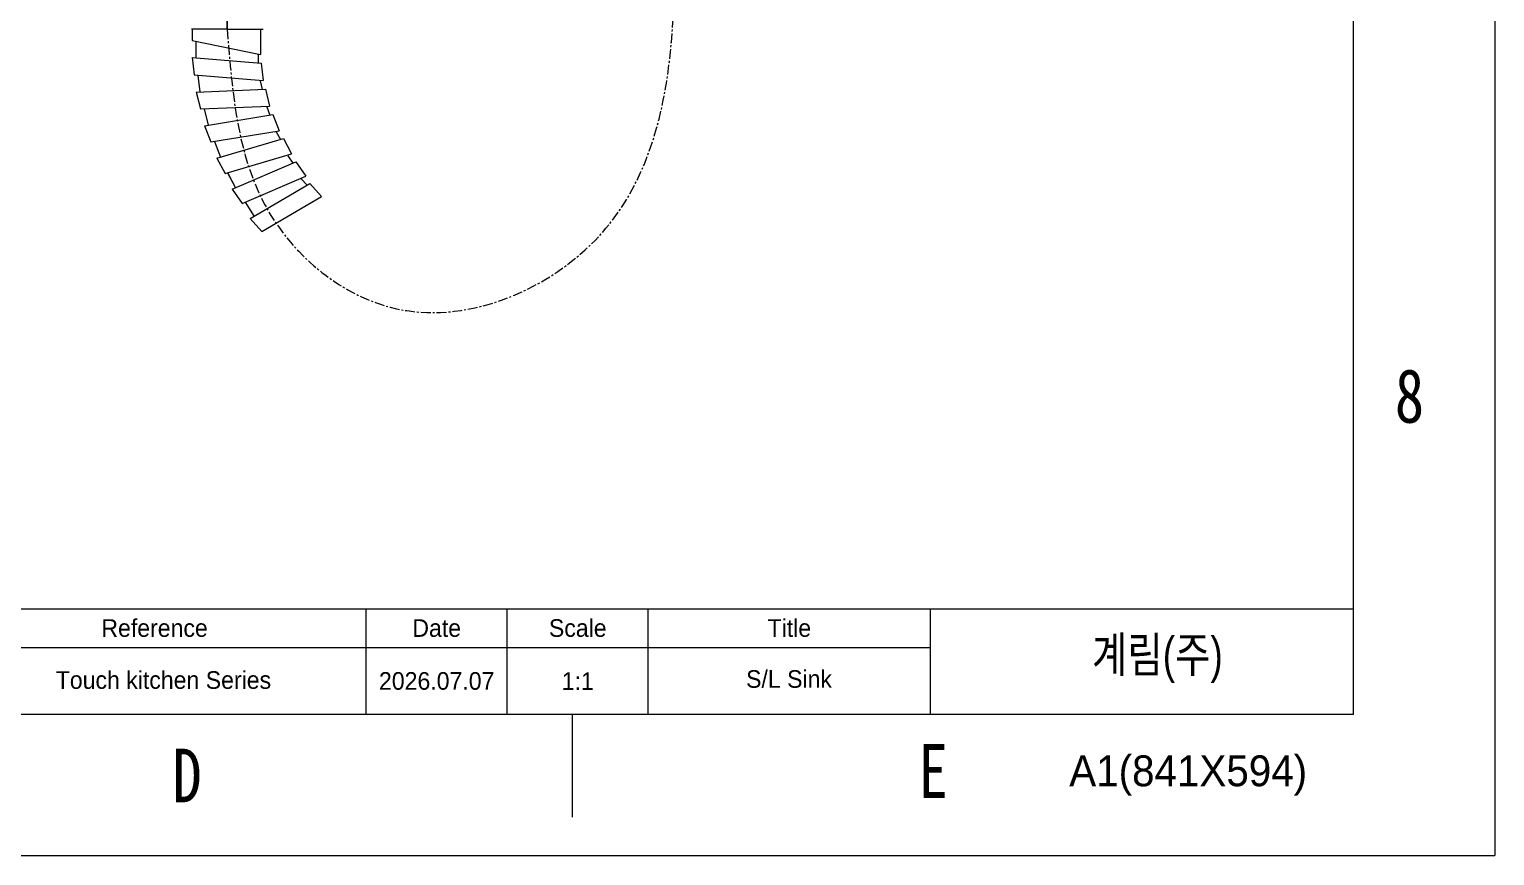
# Model space of a CAD drawing. Header units: inches. Extents: x 21126 to 21898, y -6726 to -5634.
# Drawn here: x 21627.9 to 21898, y -6725.5 to -6573.3 of the extents above; entities that cross this region are included whole.
import ezdxf

# ---------------------------------------------------------------- set-up
doc = ezdxf.new("R2010")
doc.units = ezdxf.units.IN
doc.header["$LTSCALE"] = 4.84
doc.header["$MEASUREMENT"] = 0
doc.linetypes.add('CENTER', pattern=[0.6, 0.375, -0.075, 0.075, -0.075])
doc.linetypes.add('CENTERX2', pattern=[20.32, 12.7, -2.54, 2.54, -2.54])
doc.layers.get('0').update_dxf_attribs({"linetype": 'CONTINUOUS', "lineweight": 13})
doc.layers.add('TEXT', color=2, linetype='CONTINUOUS', lineweight=13)
doc.styles.add('ROMANS', font='')
doc.styles.get("Standard").update_dxf_attribs({"font": 'txt', "width": 0.8})
doc.styles.get('ROMANS').set_extended_font_data('Gulim')

msp = doc.modelspace()

# ---------------------------------------------------------------- linework, layer by layer
at = {"color": 7, "linetype": 'Continuous'}
for p, q in [((21898.02, -5633.52), (21898.02, -6725.51)), ((21872.02, -6699.51), (21872.02, -5659.51)), ((21727.99, -6699.52), (21727.99, -6718.41)), ((21125.82, -6725.51), (21898.02, -6725.51))]:
    msp.add_line(p, q, dxfattribs=at)
at = {"ltscale": 0.5}
for p, q in [((21664.41, -6573.25), (21664.41, -6566.29)), ((21664.41, -6566.29), (21664.41, -6573.25)), ((21664.41, -6573.25), (21657.81, -6573.25)), ((21664.41, -6573.25), (21671.01, -6573.25))]:
    msp.add_line(p, q, dxfattribs=at)
for p, q in [((21657.96, -6573.25), (21657.96, -6575.29)), ((21670.56, -6573.25), (21670.56, -6577.89)), ((21657.96, -6575.29), (21670.56, -6577.89)), ((21658.62, -6575.5), (21658.62, -6578.53)), ((21657.95, -6578.47), (21658.34, -6581.65)), ((21657.95, -6578.47), (21670.67, -6579.51)), ((21670.09, -6577.86), (21670.09, -6579.46)), ((21658.34, -6581.65), (21671.06, -6582.69)), ((21659.01, -6581.78), (21659.38, -6584.79)), ((21670.67, -6579.51), (21671.06, -6582.69)), ((21658.71, -6584.82), (21671.46, -6584.29)), ((21658.71, -6584.82), (21659.48, -6587.92)), ((21670.5, -6582.76), (21670.88, -6584.32)), ((21671.46, -6584.29), (21672.23, -6587.4)), ((21659.48, -6587.92), (21672.23, -6587.4)), ((21671.69, -6587.54), (21672.26, -6589.04)), ((21660.15, -6587.89), (21660.9, -6590.91)), ((21660.24, -6591.02), (21672.83, -6588.94)), ((21672.83, -6588.94), (21673.98, -6591.93)), ((21660.24, -6591.02), (21661.38, -6594)), ((21661.38, -6594), (21673.98, -6591.93)), ((21673.45, -6592.14), (21674.2, -6593.55)), ((21662.05, -6593.9), (21663.16, -6596.79)), ((21662.51, -6596.98), (21674.76, -6593.39)), ((21674.76, -6593.39), (21676.26, -6596.22)), ((21662.51, -6596.98), (21664.01, -6599.81)), ((21664.01, -6599.81), (21676.26, -6596.22)), ((21665.32, -6602.73), (21677.04, -6597.67)), ((21675.59, -6596.59), (21676.51, -6597.9)), ((21677.04, -6597.67), (21678.88, -6600.29)), ((21664.47, -6599.68), (21665.94, -6602.46)), ((21664.52, -6599.78), (21665.94, -6602.46)), ((21667.16, -6605.35), (21678.88, -6600.29)), ((21678.06, -6600.78), (21679.13, -6601.97)), ((21665.32, -6602.73), (21667.16, -6605.35)), ((21668.61, -6608.13), (21679.63, -6601.68)), ((21679.63, -6601.68), (21681.77, -6604.06)), ((21667.72, -6605.11), (21669.36, -6607.74)), ((21670.76, -6610.51), (21681.77, -6604.06)), ((21668.61, -6608.13), (21670.76, -6610.51)), ((21520.37, -6680.01), (21872.02, -6680.01)), ((21690.02, -6699.51), (21690.02, -6680.01)), ((21690.02, -6699.51), (21690.02, -6680.01)), ((21690.02, -6699.51), (21690.02, -6680.01)), ((21716.02, -6699.51), (21716.02, -6680.01)), ((21742.02, -6699.51), (21742.02, -6680.01)), ((21794.02, -6699.51), (21794.02, -6680.01)), ((21612.02, -6687.16), (21794.02, -6687.16))]:
    msp.add_line(p, q)
at = {"linetype": 'Continuous'}
msp.add_line((21872.02, -6699.51), (21151.82, -6699.51), dxfattribs=at)
at = {"color": 1, "linetype": 'CENTER'}
msp.add_spline([(21664.41, -6573.25), (21672.47, -6607.53), (21696.26, -6624.87), (21733.06, -6611.23), (21746.81, -6557.48), (21746.81, -6524.77), (21753.62, -6485.48)], degree=3, dxfattribs=at)

# ---------------------------------------------------------------- texts
at = {"char_height": 9.91, "attachment_point": 5}
for s, width, insert in [('8', 50, (21882.32, -6640.86)), ('D', 10, (21657.01, -6710.74)), ('E', 10, (21794.54, -6709.92))]:
    msp.add_mtext_dynamic_manual_height_columns(s, width=width, gutter_width=12.5, heights=[0], dxfattribs=dict(at, insert=insert))
at = {"layer": 'TEXT', "style": 'ROMANS'}
msp.add_text('A1(841X594)', height=5.6875, dxfattribs=at).set_placement((21819.61, -6712.72))
at = {"layer": 'TEXT', "char_height": 3.25, "attachment_point": 5, "style": 'ROMANS'}
for s, width, insert in [('Reference', 60, (21651.02, -6683.59)), ('Date', 20, (21703.02, -6683.59)), ('Scale', 20, (21729.02, -6683.59)), ('Title', 40, (21768.02, -6683.59)), ('Touch kitchen Series', 60, (21652.65, -6693.17)), ('2026.07.07', 20, (21703.02, -6693.34)), ('1:1', 20, (21729.02, -6693.34)), ('S/L Sink', 31.8138, (21767.96, -6692.98))]:
    msp.add_mtext_dynamic_manual_height_columns(s, width=width, gutter_width=12.5, heights=[0], dxfattribs=dict(at, insert=insert))
at = {"layer": 'TEXT', "linetype": 'CENTERX2', "insert": (21835.85, -6689.45), "char_height": 6.5, "attachment_point": 5}
msp.add_mtext_dynamic_manual_height_columns('{\\fHYGothic-Medium|b0|i0|c129|p18;계림(주)}', width=60, gutter_width=12.5, heights=[0], dxfattribs=at)

doc.saveas('drawing.dxf')
